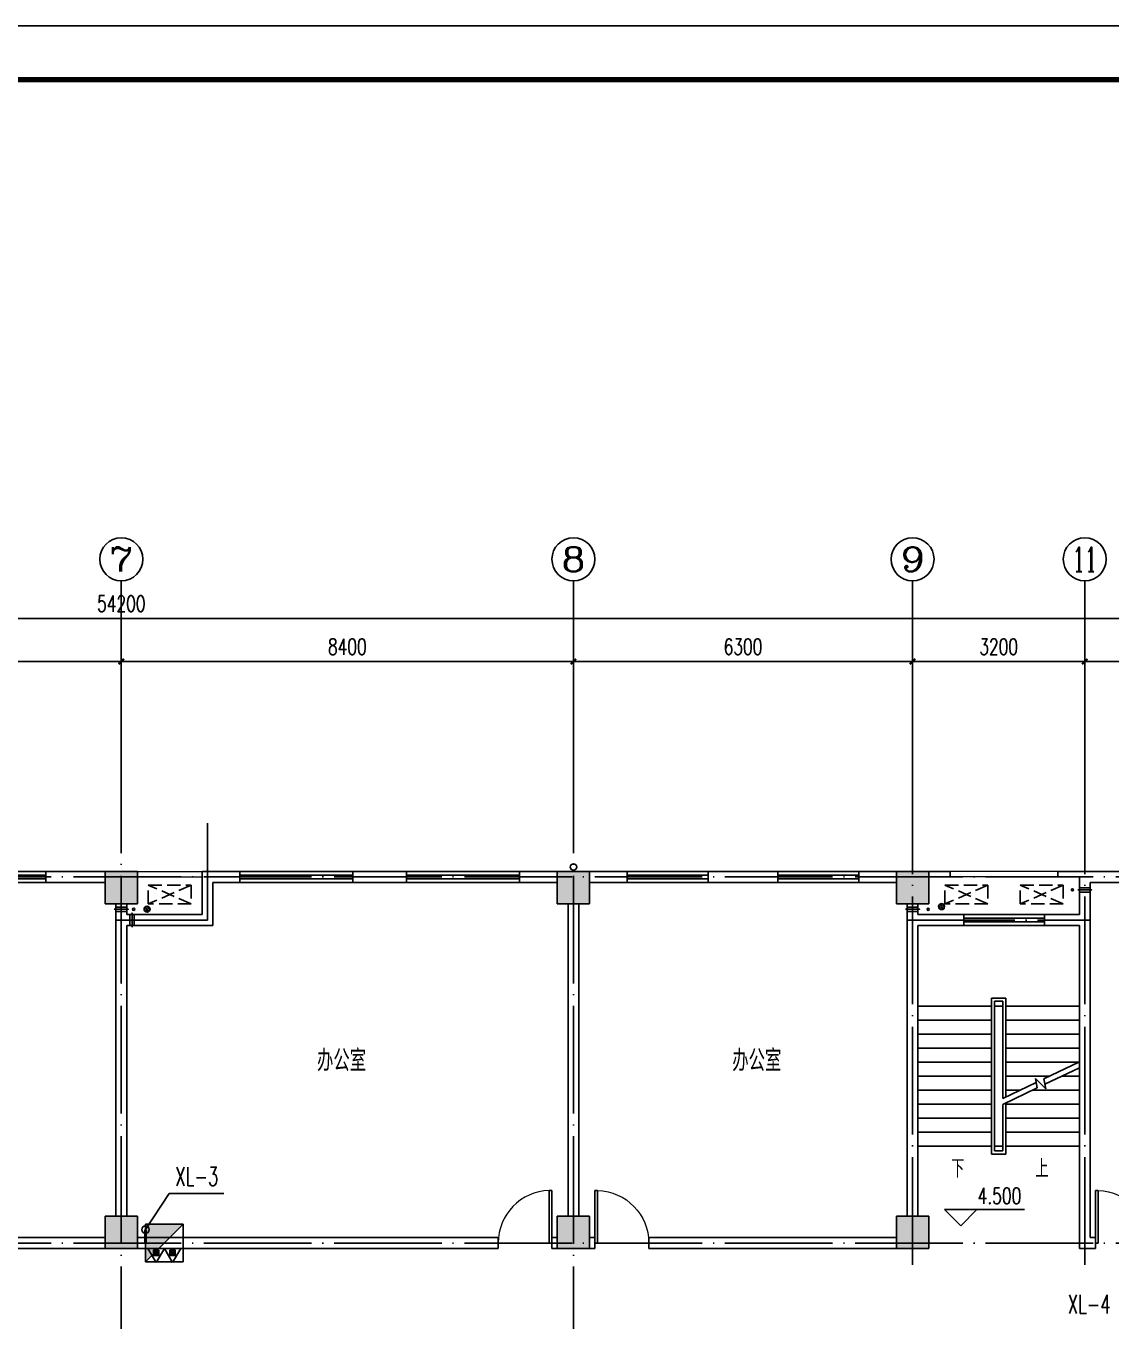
# Model space of a CAD drawing. Extents: x 888742 to 1277419, y 9079 to 622358.
# Drawn here: x 1075472 to 1095633, y 354140 to 378201 of the extents above; entities that cross this region are included whole.
import ezdxf
from ezdxf.enums import TextEntityAlignment as Align

# ---------------------------------------------------------------- set-up
doc = ezdxf.new("R2010")
doc.units = 0
doc.header["$LTSCALE"] = 1000
doc.header["$MEASUREMENT"] = 0
doc.linetypes.add('DASH', pattern=[0.35, 0.25, -0.1])
doc.linetypes.add('DOTE', pattern=[2.42, 2, -0.2, 0.02, -0.2])
for name, color, linetype in [('A_PLAN_FURNITURE', 8, 'Continuous'), ('AXIS', 3, 'Continuous'), ('AXIS_TEXT', 7, 'Continuous'), ('COLUMN', 2, 'Continuous'), ('DIM_ELEV', 3, 'Continuous'), ('DIM_SYMB', 3, 'Continuous'), ('DIM_消防', 3, 'Continuous'), ('DOTE', 14, 'DOTE'), ('EQUIP_消火栓', 7, 'Continuous'), ('EQUIP_消防', 7, 'Continuous'), ('PIPE-消防', 1, 'Continuous'), ('PUB_HATCH', 252, 'Continuous'), ('PUB_TEXT', 7, 'Continuous'), ('PUB_TITLE', 4, 'Continuous'), ('RAIN', 220, 'Continuous'), ('STAIR', 4, 'Continuous'), ('VPIPE-消防', 1, 'Continuous'), ('WALL', 2, 'Continuous'), ('WINDOW', 142, 'Continuous'), ('排水', 135, 'Continuous'), ('空调', 107, 'Continuous')]:
    doc.layers.add(name, color=color, linetype=linetype)
doc.layers.add('厨房卫生间家具', color=79, linetype='Continuous', lineweight=9)
doc.layers.add('面积线', color=41, linetype='Continuous', lineweight=20)
doc.styles.add('_TCH_AXIS', font='COMPLEX', dxfattribs={"bigfont": 'GBCBIG'})
doc.styles.add('_TCH_DIM', font='SIMPLEX', dxfattribs={"bigfont": 'GBCBIG'})
doc.styles.add('_TCH_DIM_T3', font='SIMPLEX', dxfattribs={"width": 0.705882, "bigfont": 'GBCBIG'})
doc.styles.add('_TWT_SERIAL', font='COMPLEX', dxfattribs={"width": 0.8, "height": 3.5, "bigfont": 'HZTXT'})
doc.styles.add('COMPLEX', font='COMPLEX')
doc.styles.add('hztxt', font='zn02.shx', dxfattribs={"width": 0.8, "height": 400, "bigfont": 'zn01.shx'})
doc.dimstyles.new('_TCH_ARCH&&100', dxfattribs={"dimtxt": 297.5, "dimasz": 100, "dimexe": 250, "dimexo": 300, "dimgap": 126.25, "dimtad": 1, "dimdec": 0, "dimzin": 0, "dimdsep": 46, "dimtxsty": '_TCH_DIM_T3', "dimblk": 'ARCHTICK', "dimcen": 0.09, "dimclrt": 7, "dimazin": 2, "dimtfac": 1, "dimtdec": 0, "dimtix": 1, "dimtmove": 2, "dimatfit": 3, "dimldrblk": 'ARCHTICK', "dimfxl": 1, "dimtolj": 1, "dimtzin": 0, "dimarcsym": 0})

# ---------------------------------------------------------------- blocks, each defined once
blk = doc.blocks.new('43t42')
at = {"layer": 'A_PLAN_FURNITURE', "linetype": 'DASH', "extrusion": (0, 0, -1)}
blk.add_lwpolyline([(-698650, 447037), (-697850, 447037), (-697850, 447387), (-698650, 447387)], close=True, dxfattribs=at)
at = {"layer": 'A_PLAN_FURNITURE', "linetype": 'DASH'}
for points in [[(698650, 447387), (697850, 447037)], [(698650, 447037), (697850, 447387)]]:
    blk.add_lwpolyline(points, dxfattribs=at)
blk = doc.blocks.new('Kongtiaodaong')
at = {"layer": '空调'}
for points in [[(1247663, -163218), (1247663, -163058), (1247663, -163038), (1247663, -163218), (1247663, -163238)], [(1247703, -163058), (1247703, -163008), (1247703, -163218), (1247703, -163268)], [(1247743, -163218), (1247743, -163058), (1247743, -163038), (1247743, -163218), (1247743, -163238)]]:
    blk.add_lwpolyline(points, dxfattribs=at)
blk = doc.blocks.new('$TWTSYS$00000546')
h = blk.add_hatch()
h.set_pattern_fill('ANSI31', color=256, scale=200, style=0)
h.set_pattern_definition([(45, (-38543.802, -6670.83), (-17.67767, 17.67767), [])])
h.paths.add_polyline_path([(-65, 174), (65, 174), (65, 44), (-65, 44)])
for points in [[(0, 344), (-198, 0), (198, 0)], [(-65, 174), (65, 174), (65, 44), (-65, 44)]]:
    blk.add_lwpolyline(points, close=True)
blk = doc.blocks.new('_ArchTick')
at = {"color": 0, "linetype": 'ByBlock', "const_width": 0.4}
blk.add_lwpolyline([(-0.5, -0.5), (0.5, 0.5)], dxfattribs=at)
blk = doc.blocks.new('*D241')
at = {"layer": 'AXIS', "color": 0, "lineweight": -2, "transparency": 16777216}
for p, q in [((1068844, 364193), (1068844, 366643)), ((1077244, 364193), (1077244, 366643)), ((1068844, 366393), (1077244, 366393))]:
    blk.add_line(p, q, dxfattribs=at)
at = {"layer": 'Defpoints', "color": 0, "transparency": 16777216}
for p in [(1077244, 366393), (1068844, 363893), (1077244, 363893)]:
    blk.add_point(p, dxfattribs=at)
at = {"layer": 'AXIS', "color": 0, "lineweight": -2, "transparency": 16777216, "xscale": 100, "yscale": 100, "zscale": 100, "rotation": 180}
blk.add_blockref('_ArchTick', (1068844, 366393), dxfattribs=at)
at = {"layer": 'AXIS', "color": 0, "lineweight": -2, "transparency": 16777216, "xscale": 100, "yscale": 100, "zscale": 100}
blk.add_blockref('_ArchTick', (1077244, 366393), dxfattribs=at)
at = {"layer": 'AXIS', "color": 7, "transparency": 16777216, "insert": (1073044, 366668), "char_height": 297.5, "attachment_point": 5, "style": '_TCH_DIM_T3'}
blk.add_mtext('\\A1;8400', dxfattribs=at)
blk = doc.blocks.new('*D242')
at = {"layer": 'AXIS', "color": 0, "lineweight": -2, "transparency": 16777216}
for p, q in [((1077244, 364193), (1077244, 366643)), ((1085644, 364193), (1085644, 366643)), ((1077244, 366393), (1085644, 366393))]:
    blk.add_line(p, q, dxfattribs=at)
at = {"layer": 'Defpoints', "color": 0, "transparency": 16777216}
for p in [(1085644, 366393), (1077244, 363893), (1085644, 363893)]:
    blk.add_point(p, dxfattribs=at)
at = {"layer": 'AXIS', "color": 0, "lineweight": -2, "transparency": 16777216, "xscale": 100, "yscale": 100, "zscale": 100, "rotation": 180}
blk.add_blockref('_ArchTick', (1077244, 366393), dxfattribs=at)
at = {"layer": 'AXIS', "color": 0, "lineweight": -2, "transparency": 16777216, "xscale": 100, "yscale": 100, "zscale": 100}
blk.add_blockref('_ArchTick', (1085644, 366393), dxfattribs=at)
at = {"layer": 'AXIS', "color": 7, "transparency": 16777216, "insert": (1081444, 366668), "char_height": 297.5, "attachment_point": 5, "style": '_TCH_DIM_T3'}
blk.add_mtext('\\A1;8400', dxfattribs=at)
blk = doc.blocks.new('*D243')
at = {"layer": 'AXIS', "color": 0, "lineweight": -2, "transparency": 16777216}
for p, q in [((1085644, 364193), (1085644, 366643)), ((1091944, 364193), (1091944, 366643)), ((1085644, 366393), (1091944, 366393))]:
    blk.add_line(p, q, dxfattribs=at)
at = {"layer": 'Defpoints', "color": 0, "transparency": 16777216}
for p in [(1091944, 366393), (1085644, 363893), (1091944, 363893)]:
    blk.add_point(p, dxfattribs=at)
at = {"layer": 'AXIS', "color": 0, "lineweight": -2, "transparency": 16777216, "xscale": 100, "yscale": 100, "zscale": 100, "rotation": 180}
blk.add_blockref('_ArchTick', (1085644, 366393), dxfattribs=at)
at = {"layer": 'AXIS', "color": 0, "lineweight": -2, "transparency": 16777216, "xscale": 100, "yscale": 100, "zscale": 100}
blk.add_blockref('_ArchTick', (1091944, 366393), dxfattribs=at)
at = {"layer": 'AXIS', "color": 7, "transparency": 16777216, "insert": (1088794, 366668), "char_height": 297.5, "attachment_point": 5, "style": '_TCH_DIM_T3'}
blk.add_mtext('\\A1;6300', dxfattribs=at)
blk = doc.blocks.new('*D244')
at = {"layer": 'AXIS', "color": 0, "lineweight": -2, "transparency": 16777216}
for p, q in [((1091944, 364193), (1091944, 366643)), ((1095144, 364193), (1095144, 366643)), ((1091944, 366393), (1095144, 366393))]:
    blk.add_line(p, q, dxfattribs=at)
at = {"layer": 'Defpoints', "color": 0, "transparency": 16777216}
for p in [(1095144, 366393), (1091944, 363893), (1095144, 363893)]:
    blk.add_point(p, dxfattribs=at)
at = {"layer": 'AXIS', "color": 0, "lineweight": -2, "transparency": 16777216, "xscale": 100, "yscale": 100, "zscale": 100, "rotation": 180}
blk.add_blockref('_ArchTick', (1091944, 366393), dxfattribs=at)
at = {"layer": 'AXIS', "color": 0, "lineweight": -2, "transparency": 16777216, "xscale": 100, "yscale": 100, "zscale": 100}
blk.add_blockref('_ArchTick', (1095144, 366393), dxfattribs=at)
at = {"layer": 'AXIS', "color": 7, "transparency": 16777216, "insert": (1093544, 366668), "char_height": 297.5, "attachment_point": 5, "style": '_TCH_DIM_T3'}
blk.add_mtext('\\A1;3200', dxfattribs=at)
blk = doc.blocks.new('*D245')
at = {"layer": 'AXIS', "color": 0, "lineweight": -2, "transparency": 16777216}
for p, q in [((1095144, 364193), (1095144, 366643)), ((1098244, 364193), (1098244, 366643)), ((1095144, 366393), (1098244, 366393))]:
    blk.add_line(p, q, dxfattribs=at)
at = {"layer": 'Defpoints', "color": 0, "transparency": 16777216}
for p in [(1098244, 366393), (1095144, 363893), (1098244, 363893)]:
    blk.add_point(p, dxfattribs=at)
at = {"layer": 'AXIS', "color": 0, "lineweight": -2, "transparency": 16777216, "xscale": 100, "yscale": 100, "zscale": 100, "rotation": 180}
blk.add_blockref('_ArchTick', (1095144, 366393), dxfattribs=at)
at = {"layer": 'AXIS', "color": 0, "lineweight": -2, "transparency": 16777216, "xscale": 100, "yscale": 100, "zscale": 100}
blk.add_blockref('_ArchTick', (1098244, 366393), dxfattribs=at)
at = {"layer": 'AXIS', "color": 7, "transparency": 16777216, "insert": (1096694, 366668), "char_height": 297.5, "attachment_point": 5, "style": '_TCH_DIM_T3'}
blk.add_mtext('\\A1;3100', dxfattribs=at)
blk = doc.blocks.new('*D247')
at = {"layer": 'AXIS', "color": 0, "lineweight": -2, "transparency": 16777216}
for p, q in [((1050144, 364193), (1050144, 367443)), ((1104344, 364193), (1104344, 367443)), ((1050144, 367193), (1104344, 367193))]:
    blk.add_line(p, q, dxfattribs=at)
at = {"layer": 'Defpoints', "color": 0, "transparency": 16777216}
for p in [(1104344, 367193), (1050144, 363893), (1104344, 363893)]:
    blk.add_point(p, dxfattribs=at)
at = {"layer": 'AXIS', "color": 0, "lineweight": -2, "transparency": 16777216, "xscale": 100, "yscale": 100, "zscale": 100, "rotation": 180}
blk.add_blockref('_ArchTick', (1050144, 367193), dxfattribs=at)
at = {"layer": 'AXIS', "color": 0, "lineweight": -2, "transparency": 16777216, "xscale": 100, "yscale": 100, "zscale": 100}
blk.add_blockref('_ArchTick', (1104344, 367193), dxfattribs=at)
at = {"layer": 'AXIS', "color": 7, "transparency": 16777216, "insert": (1077244, 367468), "char_height": 297.5, "attachment_point": 5, "style": '_TCH_DIM_T3'}
blk.add_mtext('\\A1;54200', dxfattribs=at)
blk = doc.blocks.new('$DorLib2D$00000001')
for p, q in [((0.45, 0.975), (0.5, 0.975)), ((0.45, 0), (0.45, 0.975)), ((0.5, 0), (0.5, 0.975)), ((0.5, 0), (0.45, 0))]:
    blk.add_line(p, q)
at = {"lineweight": 13}
blk.add_arc((0.475, 0), 0.975, 91.4693, 180, dxfattribs=at)
blk = doc.blocks.new('$WINLIB2D$00000001')
at = {"color": 0}
for points in [[(-0.5, 0.5), (-0.5, -0.5)], [(-0.5, 0.5), (0.5, 0.5)], [(0.5, -0.5), (0.5, 0.5)], [(0.5, 0.167), (-0.5, 0.167)], [(0.5, -0.167), (-0.5, -0.167)], [(-0.5, -0.5), (0.5, -0.5)]]:
    blk.add_lwpolyline(points, dxfattribs=at)
blk = doc.blocks.new('_AXISO')
blk.add_circle((0, 0), 0.5)
at = {"layer": 'AXIS_TEXT', "style": 'COMPLEX', "width": 1.041667}
blk.add_attdef('A', text='', height=0.56, dxfattribs=at).set_placement((-0.25, -0.28), (0.25, -0.28), align=Align.FIT)
blk = doc.blocks.new('$TwtSys$00000434')
for p, q in [((-0.5, 0.5), (-0.5, -0.5)), ((-0.5, -0.5), (0.5, 0.5)), ((0.5, 0.5), (-0.5, 0.5)), ((0.5, -0.5), (0.5, 0.5)), ((-0.5, -0.5), (0.5, -0.5))]:
    blk.add_line(p, q)
blk.add_solid([(0.5, -0.5), (0.5, 0.5), (-0.5, -0.5)])

msp = doc.modelspace()

# ---------------------------------------------------------------- hatches: boundary and pattern name
at = {"layer": 'PUB_HATCH'}
for points in [[(1076944, 361890.7), (1077544, 361890.7), (1077544, 362490.7), (1076944, 362490.7)], [(1085344, 361890.7), (1085944, 361890.7), (1085944, 362490.7), (1085344, 362490.7)], [(1091644, 361890.7), (1092244, 361890.7), (1092244, 362490.7), (1091644, 362490.7)], [(1076944, 355490.7), (1077544, 355490.7), (1077544, 356090.7), (1076944, 356090.7)], [(1085344, 355490.7), (1085944, 355490.7), (1085944, 356090.7), (1085344, 356090.7)], [(1091644, 355490.7), (1092244, 355490.7), (1092244, 356090.7), (1091644, 356090.7)]]:
    msp.add_hatch(color=256, dxfattribs=at).paths.add_polyline_path(points)
at = {"layer": '排水'}
h = msp.add_hatch(dxfattribs=at)
h.set_pattern_fill('ANSI31', color=252, scale=15, style=0)
h.set_pattern_definition([(134.9997153, (2571230.73, 1354575.73), (16.83806388, 16.83789657), [])])
edge = h.paths.add_edge_path()
edge.add_arc((1092483.3, 361840), 55, 0, 360)
h = msp.add_hatch(dxfattribs=at)
h.set_pattern_fill('ANSI31', color=252, scale=15, style=0)
h.set_pattern_definition([(134.9997153, (2556469.947, 1354528.986), (16.83806388, 16.83789657), [])])
edge = h.paths.add_edge_path()
edge.add_arc((1077722.5, 361793.2), 55, 0, 360)

# ---------------------------------------------------------------- linework, layer by layer
at = {"layer": 'AXIS'}
for p, q in [((1077244, 363892.7), (1077244, 367892.7)), ((1085644, 363892.7), (1085644, 367892.7)), ((1091944, 363892.7), (1091944, 367892.7)), ((1095144, 363892.7), (1095144, 367892.7))]:
    msp.add_line(p, q, dxfattribs=at)
at = {"layer": 'COLUMN'}
for p, q in [((1077544, 362490.7), (1076944, 362490.7)), ((1076944, 362490.7), (1076944, 361890.7)), ((1077544, 361890.7), (1077544, 362490.7)), ((1085944, 362490.7), (1085344, 362490.7)), ((1085344, 362490.7), (1085344, 361890.7)), ((1085944, 361890.7), (1085944, 362490.7)), ((1092244, 362490.7), (1091644, 362490.7)), ((1091644, 362490.7), (1091644, 361890.7)), ((1092244, 361890.7), (1092244, 362490.7)), ((1076944, 361890.7), (1077544, 361890.7)), ((1085344, 361890.7), (1085944, 361890.7)), ((1091644, 361890.7), (1092244, 361890.7)), ((1077544, 356090.7), (1076944, 356090.7)), ((1076944, 356090.7), (1076944, 355490.7)), ((1077544, 355490.7), (1077544, 356090.7)), ((1085944, 356090.7), (1085344, 356090.7)), ((1085344, 356090.7), (1085344, 355490.7)), ((1085944, 355490.7), (1085944, 356090.7)), ((1092244, 356090.7), (1091644, 356090.7)), ((1091644, 356090.7), (1091644, 355490.7)), ((1092244, 355490.7), (1092244, 356090.7)), ((1076944, 355490.7), (1077544, 355490.7)), ((1085344, 355490.7), (1085944, 355490.7)), ((1091644, 355490.7), (1092244, 355490.7))]:
    msp.add_line(p, q, dxfattribs=at)
at = {"layer": 'DIM_ELEV'}
for p, q in [((1092839.4, 355912.4), (1092539.4, 356212.4)), ((1092539.4, 356212.4), (1094023.9, 356212.4)), ((1092839.4, 355912.4), (1093139.4, 356212.4))]:
    msp.add_line(p, q, dxfattribs=at)
at = {"layer": 'DIM_SYMB'}
for points in [[(1092756.5, 357260.7, 0, 0, 0), (1092756.5, 360740.7, 0, 0, 0), (1094331.5, 360740.7, 0, 0, 0), (1094331.5, 358990.7, 80, 0, 0), (1094331.5, 358690.7, 0, 0, 0)], [(1094331.5, 357260.7, 0, 0, 0), (1094331.5, 358130.7, 80, 0, 0), (1094331.5, 358430.7, 0, 0, 0)]]:
    msp.add_lwpolyline(points, format="xyseb", dxfattribs=at)
at = {"layer": 'DIM_消防'}
for p, q in [((1077694, 355840.7), (1078134.4, 356512.6)), ((1078134.4, 356512.6), (1079150.9, 356512.6))]:
    msp.add_line(p, q, dxfattribs=at)
at = {"layer": 'DOTE'}
for p, q in [((1077244, 333794.1, 0), (1077244, 363892.7, 0)), ((1085644, 333794.1, 0), (1085644, 363892.7, 0)), ((1091944.1, 355185.8, 0), (1091944, 363892.7, 0)), ((1095144, 355185.8, 0), (1095144, 363892.7, 0)), ((1047318.5, 362390.7, 0), (1106926.5, 362390.7, 0)), ((1091844, 361590.7), (1095244, 361590.7)), ((1047318.5, 355590.7, 0), (1107169.6, 355590.7))]:
    msp.add_line(p, q, dxfattribs=at)
msp.add_lwpolyline([(1078844, 363390.7), (1078844, 361590.7), (1077144, 361590.7)], dxfattribs=at)
at = {"layer": 'PIPE-消防', "linetype": 'Continuous', "const_width": 60}
msp.add_lwpolyline([(1077694, 355590.7), (1077694, 355840.7)], dxfattribs=at)
at = {"layer": 'PUB_TITLE'}
msp.add_lwpolyline([(1039583, 318801), (1123683, 318801), (1123683, 378201), (1039583, 378201)], close=True, dxfattribs=at)
at = {"layer": 'PUB_TITLE', "const_width": 100}
msp.add_lwpolyline([(1042083, 319801), (1122683, 319801), (1122683, 377201), (1042083, 377201)], close=True, dxfattribs=at)
at = {"layer": 'RAIN'}
msp.add_circle((1085644, 362575.7, 0), 60, dxfattribs=at)
at = {"layer": 'STAIR'}
for p, q in [((1095044, 361490.7), (1092044, 361490.7)), ((1092044, 361490.7), (1092044, 359990.7)), ((1095044, 359990.7), (1095044, 361490.7)), ((1092044, 359990.7), (1092044, 357390.7)), ((1093409, 359990.7), (1092044, 359990.7)), ((1092044, 359990.7), (1093409, 359990.7)), ((1093679, 360140.7), (1093409, 360140.7)), ((1093409, 360140.7), (1093409, 357240.7)), ((1093619, 360080.7), (1093469, 360080.7)), ((1093469, 360080.7), (1093469, 357300.7)), ((1093469, 359990.7), (1093469, 357390.7)), ((1093469, 359990.7), (1093619, 359990.7)), ((1093619, 358276.1), (1093619, 360080.7)), ((1093619, 358276.1), (1093619, 359990.7)), ((1093679, 358304.8), (1093679, 360140.7)), ((1093679, 359990.7), (1095044, 359990.7)), ((1093679, 359990.7), (1095044, 359990.7)), ((1095044, 358956.1), (1095044, 359990.7)), ((1093409, 359730.7), (1092044, 359730.7)), ((1093679, 359730.7), (1095044, 359730.7)), ((1093409, 359470.7), (1092044, 359470.7)), ((1093679, 359470.7), (1095044, 359470.7)), ((1093409, 359210.7), (1092044, 359210.7)), ((1093679, 359210.7), (1095044, 359210.7)), ((1093409, 358950.7), (1092044, 358950.7)), ((1093679, 358950.7), (1095032.8, 358950.7)), ((1094385.2, 358641.7), (1095044, 358956.1)), ((1094404.1, 358539.9), (1095044, 358845.3)), ((1095044, 357390.7), (1095044, 358845.3)), ((1093409, 358690.7), (1092044, 358690.7)), ((1093619, 358276.1), (1094241, 358572.9)), ((1093679, 358690.7), (1094487.9, 358690.7)), ((1094259.9, 358471.1), (1094227.4, 358646.6)), ((1094227.4, 358646.6), (1094419.2, 358458.1)), ((1094419.2, 358458.1), (1094385.2, 358641.7)), ((1094720.1, 358690.7), (1095044, 358690.7)), ((1093409, 358430.7), (1092044, 358430.7)), ((1093619, 358165.3), (1094259.9, 358471.1)), ((1093679, 358430.7), (1093943, 358430.7)), ((1094175.2, 358430.7), (1095044, 358430.7)), ((1093409, 358170.7), (1092044, 358170.7)), ((1093619, 357390.7), (1093619, 358165.3)), ((1093619, 357300.7), (1093619, 358165.3)), ((1093679, 357240.7), (1093679, 358194)), ((1093679, 358170.7), (1095044, 358170.7)), ((1093409, 357910.7), (1092044, 357910.7)), ((1093679, 357910.7), (1095044, 357910.7)), ((1093409, 357650.7), (1092044, 357650.7)), ((1093679, 357650.7), (1095044, 357650.7)), ((1093409, 357390.7), (1092044, 357390.7)), ((1093619, 357390.7), (1093469, 357390.7)), ((1093679, 357390.7), (1095044, 357390.7)), ((1093409, 357240.7), (1093679, 357240.7)), ((1093469, 357300.7), (1093619, 357300.7))]:
    msp.add_line(p, q, dxfattribs=at)
at = {"layer": 'VPIPE-消防', "linetype": 'Continuous'}
msp.add_circle((1077694, 355840.7), 70, dxfattribs=at)
at = {"layer": 'WALL'}
for p, q in [((1076944, 362490.7), (1075844, 362490.7)), ((1075844, 362490.7), (1075844, 362290.7)), ((1078744, 361690.7), (1078744, 362490.7)), ((1079444, 362490.7), (1078744, 362490.7)), ((1079444, 362290.7), (1079444, 362490.7)), ((1082544, 362490.7), (1081544, 362490.7)), ((1081544, 362490.7), (1081544, 362290.7)), ((1082544, 362290.7), (1082544, 362490.7)), ((1085344, 362490.7), (1084644, 362490.7)), ((1084644, 362490.7), (1084644, 362290.7)), ((1086644, 362490.7), (1085944, 362490.7)), ((1086644, 362290.7), (1086644, 362490.7)), ((1089444, 362490.7), (1088144, 362490.7)), ((1088144, 362490.7), (1088144, 362290.7)), ((1089444, 362290.7), (1089444, 362490.7)), ((1091644, 362490.7), (1090944, 362490.7)), ((1090944, 362490.7), (1090944, 362290.7)), ((1092244, 362490.7), (1092644.1, 362490.7)), ((1092244, 362390.7), (1092644.1, 362390.7)), ((1092644.1, 362490.7), (1092644.1, 362390.7)), ((1094644.1, 362490.7), (1095144, 362490.7)), ((1094644.1, 362490.7), (1094644.1, 362390.7)), ((1094644.1, 362390.7), (1095044, 362390.7)), ((1095044, 361690.7), (1095044, 362390.7)), ((1095944, 362490.7), (1095144, 362490.7)), ((1075844, 362290.7), (1076944, 362290.7)), ((1078944, 361490.7), (1078944, 362290.7)), ((1078944, 362290.7), (1079444, 362290.7)), ((1081544, 362290.7), (1082544, 362290.7)), ((1084644, 362290.7), (1085344, 362290.7)), ((1085944, 362290.7), (1086644, 362290.7)), ((1088144, 362290.7), (1089444, 362290.7)), ((1090944, 362290.7), (1091644, 362290.7)), ((1095244, 362290.7), (1095944, 362290.7)), ((1095244, 361590.7), (1095244, 362290.7)), ((1077144, 361590.7), (1077144, 361890.7)), ((1077344, 361690.7), (1077344, 361890.7)), ((1085544, 356090.7), (1085544, 361890.7)), ((1085744, 356090.7), (1085744, 361890.7)), ((1091844, 361590.7), (1091844, 361890.7)), ((1092044, 361690.7), (1092044, 361890.7)), ((1077344, 361690.7), (1078744, 361690.7)), ((1092894.1, 361690.7), (1092044, 361690.7)), ((1092894.1, 361490.7), (1092894.1, 361690.7)), ((1095044, 361690.7), (1094394.1, 361690.7)), ((1094394.1, 361690.7), (1094394.1, 361490.7)), ((1077144, 356090.7), (1077144, 361590.7)), ((1077344, 356090.7), (1077344, 361490.7)), ((1077344, 361490.7), (1078944, 361490.7)), ((1091844, 356090.7), (1091844, 361590.7)), ((1092044, 356090.7), (1092044, 361490.7)), ((1092044, 361490.7), (1092894.1, 361490.7)), ((1094394.1, 361490.7), (1095044, 361490.7)), ((1095044, 355490.7), (1095044, 361490.7)), ((1095244, 355690.7), (1095244, 361590.7)), ((1076944, 355690.7), (1070244, 355690.7)), ((1084244, 355690.7), (1077544, 355690.7)), ((1084244, 355490.7), (1084244, 355690.7)), ((1085344, 355690.7), (1085244, 355690.7)), ((1085244, 355690.7), (1085244, 355490.7)), ((1086044, 355690.7), (1085944, 355690.7)), ((1086044, 355490.7), (1086044, 355690.7)), ((1091644, 355690.7), (1087044, 355690.7)), ((1087044, 355690.7), (1087044, 355490.7)), ((1095344, 355690.7), (1095244, 355690.7)), ((1095344, 355490.7), (1095344, 355690.7)), ((1070244, 355490.7), (1076944, 355490.7)), ((1077544, 355490.7), (1084244, 355490.7)), ((1085244, 355490.7), (1085344, 355490.7)), ((1085944, 355490.7), (1086044, 355490.7)), ((1087044, 355490.7), (1091644, 355490.7)), ((1095044, 355490.7), (1095344, 355490.7))]:
    msp.add_line(p, q, dxfattribs=at)
at = {"layer": '厨房卫生间家具'}
for p, q in [((1077544, 362490.7), (1078744, 362490.7)), ((1077544, 362390.7), (1078744, 362390.7)), ((1094644.1, 362490.7), (1092644.1, 362490.7)), ((1094644.1, 362390.7), (1092644.1, 362390.7))]:
    msp.add_line(p, q, dxfattribs=at)
at = {"layer": '排水'}
for centre, radius in [((1094914, 362150.7), 20), ((1092483.3, 361840), 55), ((1077474, 361790.7), 20), ((1077722.5, 361793.2), 55), ((1092234.8, 361790.7), 20)]:
    msp.add_circle(centre, radius, dxfattribs=at)

# ---------------------------------------------------------------- block references
for p in [(379894.5, -85146.5), (394694.5, -85146.5), (396094.5, -85146.5)]:
    msp.add_blockref('43t42', p)
at = {"layer": 'AXIS'}
ref = msp.add_blockref('_AXISO', (1077244, 368292.7), dxfattribs=dict(at, xscale=800, yscale=800, zscale=800))
ref.add_attrib('A', '7', dxfattribs={"layer": 'AXIS_TEXT', "height": 452.5, "style": '_TCH_AXIS', "width": 1.5}).set_placement((1077017.8, 368066.4), (1077470.3, 368066.4), align=Align.FIT)
ref = msp.add_blockref('_AXISO', (1085644, 368292.7), dxfattribs=dict(at, xscale=800, yscale=800, zscale=800))
ref.add_attrib('A', '8', dxfattribs={"layer": 'AXIS_TEXT', "height": 452.5, "style": '_TCH_AXIS', "width": 1.5}).set_placement((1085417.8, 368066.4), (1085870.3, 368066.4), align=Align.FIT)
ref = msp.add_blockref('_AXISO', (1091944, 368292.7), dxfattribs=dict(at, xscale=800, yscale=800, zscale=800))
ref.add_attrib('A', '9', dxfattribs={"layer": 'AXIS_TEXT', "height": 452.5, "style": '_TCH_AXIS', "width": 1.5}).set_placement((1091717.8, 368066.4), (1092170.3, 368066.4), align=Align.FIT)
ref = msp.add_blockref('_AXISO', (1095144, 368292.7), dxfattribs=dict(at, xscale=800, yscale=800, zscale=800))
ref.add_attrib('A', '11', dxfattribs={"layer": 'AXIS_TEXT', "height": 452.55, "style": '_TCH_AXIS', "width": 0.875}).set_placement((1094917.8, 368066.4), (1095370.3, 368066.4), align=Align.FIT)
at = {"layer": 'EQUIP_消火栓', "xscale": 700, "yscale": 700, "zscale": 700, "rotation": 180.000000072628}
msp.add_blockref('$TwtSys$00000434', (1078044, 355590.7), dxfattribs=at)
at = {"layer": 'EQUIP_消防', "color": 1, "xscale": 0.7679999996908009, "yscale": 0.7680000001564622, "zscale": 0.7680000000000002, "rotation": 180}
for p in [(1077891.7, 355490.7), (1078196.4, 355490.7)]:
    msp.add_blockref('$TWTSYS$00000546', p, dxfattribs=at)
at = {"layer": 'WINDOW'}
for name, p, xscale, yscale, zscale, rotation in [('$WINLIB2D$00000001', (1074794, 362390.7), 2100, -200, 2100, 1.074923412875111e-07), ('$WINLIB2D$00000001', (1080494, 362390.7), -2100, -200, -2100, 359.9999999806283), ('$WINLIB2D$00000001', (1083594, 362390.7), -2100, -200, -2100, 359.9999999806283), ('$WINLIB2D$00000001', (1087394, 362390.7), 1500, -200, 1500, 359.9999999647754), ('$WINLIB2D$00000001', (1090194, 362390.7), 1500, -200, 1500, 359.9999999647754), ('$WINLIB2D$00000001', (1093644.1, 361590.7), 1500, -200, 1500, 359.9999999647756), ('$DorLib2D$00000001', (1084744, 355590.7), -1000, -1000, -1000, 180.0000012368902), ('$DorLib2D$00000001', (1086544, 355590.7), 1000, -1000, 1000, 180.0000012368906), ('$DorLib2D$00000001', (1095844, 355590.7), 1000, -1000, 1000, 180.0000017002428)]:
    msp.add_blockref(name, p, dxfattribs=dict(at, xscale=xscale, yscale=yscale, zscale=zscale, rotation=rotation))
at = {"layer": '面积线', "xscale": -1}
for p, rotation in [((1258281.6, -885552.7), 269.9999791092261), ((1240382, -885912.6), 270), ((1255082, -885912.6), 270)]:
    msp.add_blockref('Kongtiaodaong', p, dxfattribs=dict(at, rotation=rotation))
at = {"layer": '面积线', "rotation": 359.9999880038133}
msp.add_blockref('Kongtiaodaong', (-170259.2, 524729), dxfattribs=at)

# ---------------------------------------------------------------- texts
at = {"layer": 'DIM_ELEV', "color": 7, "style": '_TCH_DIM', "width": 0.705882}
msp.add_text('4.500', height=297.5, dxfattribs=at).set_placement((1093153.9, 356317.4))
at = {"layer": 'DIM_SYMB', "color": 7, "style": '_TCH_DIM'}
for s, p in [('下', (1092661.6, 356805.7)), ('上', (1094227.3, 356805.7))]:
    msp.add_text(s, height=337.6, dxfattribs=at).set_placement(p)
at = {"layer": 'DIM_消防', "color": 7, "style": '_TWT_SERIAL', "width": 0.64}
for s, p in [('XL-3', (1078248.9, 356652.6)), ('XL-4', (1094828.2, 354278.4))]:
    msp.add_text(s, height=350, dxfattribs=at).set_placement(p)
at = {"layer": 'PUB_TEXT', "style": 'hztxt', "width": 0.8}
for p in [(1080879.8, 358781.5), (1088594.7, 358781.5)]:
    msp.add_text('办公室', height=400, dxfattribs=at).set_placement(p)

# ---------------------------------------------------------------- dimensions: what is measured, and where the dimension line sits
at = {"layer": 'AXIS'}
for p1, p2, distance, picture, middle in [((1050144, 363892.7), (1104344, 363892.7), 3300, '*D247', (1077244, 367467.7)), ((1068844, 363892.7), (1077244, 363892.7), 2500, '*D241', (1073044, 366667.7)), ((1077244, 363892.7), (1085644, 363892.7), 2500, '*D242', (1081444, 366667.7)), ((1085644, 363892.7), (1091944, 363892.7), 2500, '*D243', (1088794, 366667.7)), ((1091944, 363892.7), (1095144, 363892.7), 2500, '*D244', (1093544, 366667.7)), ((1095144, 363892.7), (1098244, 363892.7), 2500, '*D245', (1096694, 366667.7))]:
    dim = msp.add_aligned_dim(p1=p1, p2=p2, distance=distance, dimstyle='_TCH_ARCH&&100', dxfattribs=at)
    dim.commit()
    dim.dimension.update_dxf_attribs({"geometry": picture, "text_midpoint": middle})

doc.saveas('drawing.dxf')
